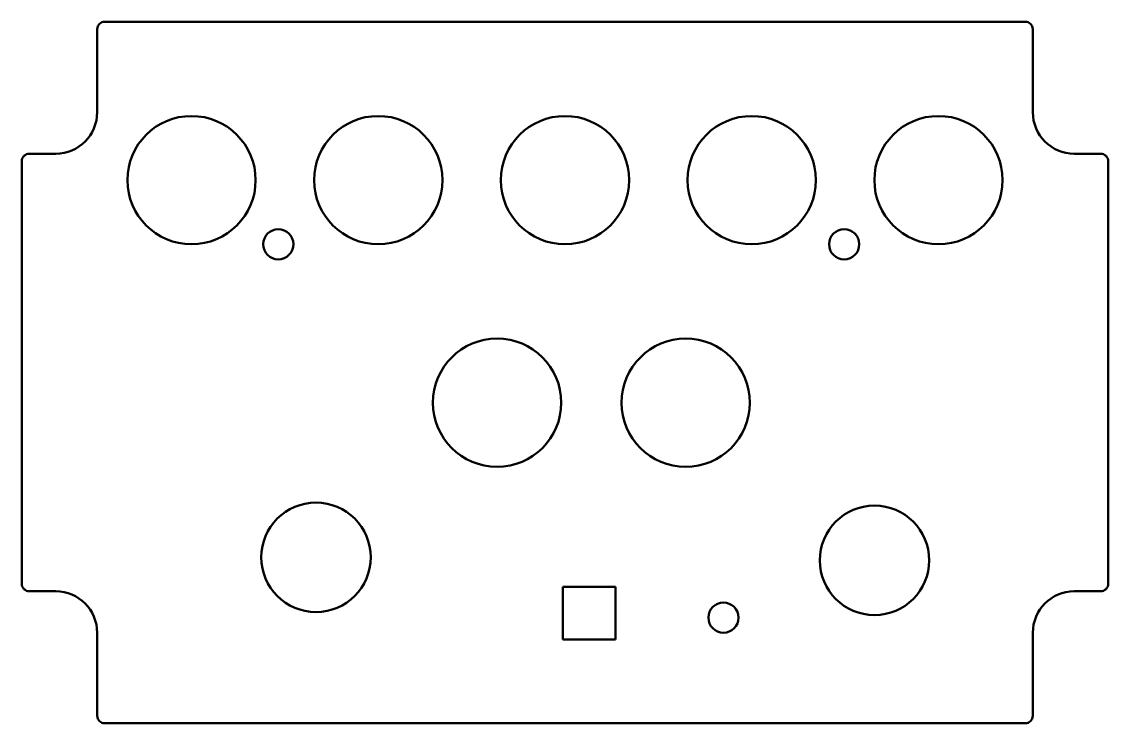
# Model space of a CAD drawing. Header units: millimetres. Extents: x 166 to 310, y 119 to 212.
import ezdxf

# ---------------------------------------------------------------- set-up
doc = ezdxf.new("R2010")
doc.units = ezdxf.units.MM
doc.header["$LTSCALE"] = 0.75
doc.layers.add('Visible', color=7, linetype='Continuous', lineweight=50)

msp = doc.modelspace()

# ---------------------------------------------------------------- linework, layer by layer
at = {"layer": 'Visible', "extrusion": (-1e-16, -1, 0)}
for p, q in [((177.031176, 211.86926), (299.031176, 211.86926)), ((176.031176, 199.86926), (176.031176, 210.86926)), ((300.031176, 210.86926), (300.031176, 199.86926)), ((166.031176, 137.36926), (166.031176, 193.36926)), ((167.031176, 194.36926), (170.531176, 194.36926)), ((305.531176, 194.36926), (309.031176, 194.36926)), ((310.031176, 193.36926), (310.031176, 137.36926)), ((237.745839, 136.96926), (237.745839, 129.96926)), ((244.745839, 136.96926), (237.745839, 136.96926)), ((244.745839, 129.96926), (244.745839, 136.96926)), ((170.531176, 136.36926), (167.031176, 136.36926)), ((309.031176, 136.36926), (305.531176, 136.36926)), ((176.031176, 119.86926), (176.031176, 130.86926)), ((237.745839, 129.96926), (244.745839, 129.96926)), ((300.031176, 130.86926), (300.031176, 119.86926)), ((299.031176, 118.86926), (177.031176, 118.86926))]:
    msp.add_line(p, q, dxfattribs=at)
at = {"layer": 'Visible'}
for centre, radius in [((188.531176, 190.86926), 8.5), ((213.281176, 190.86926), 8.5), ((238.031176, 190.86926), 8.5), ((262.781176, 190.86926), 8.5), ((287.531176, 190.86926), 8.5), ((200.031176, 182.36926), 2), ((275.031176, 182.36926), 2), ((229.031176, 161.36926), 8.5), ((254.031176, 161.36926), 8.5), ((205.031176, 140.86926), 7.25), ((279.048166, 140.46926), 7.25), ((259.031176, 132.86926), 2)]:
    msp.add_circle(centre, radius, dxfattribs=at)
at = {"layer": 'Visible', "extrusion": (0, 0, -1)}
for centre, radius, start, end in [((-177.031176, 210.86926), 1, 0, 90), ((-299.031176, 210.86926), 1, 90, 180), ((-170.531176, 199.86926), 5.5, 180, 270), ((-305.531176, 199.86926), 5.5, 270, 0), ((-167.031176, 193.36926), 1, 0, 90), ((-309.031176, 193.36926), 1, 90, 180), ((-167.031176, 137.36926), 1, 270, 0), ((-309.031176, 137.36926), 1, 180, 270), ((-170.531176, 130.86926), 5.5, 90, 180), ((-305.531176, 130.86926), 5.5, 0, 90), ((-177.031176, 119.86926), 1, 270, 0), ((-299.031176, 119.86926), 1, 180, 270)]:
    msp.add_arc(centre, radius, start, end, dxfattribs=at)

doc.saveas('drawing.dxf')
